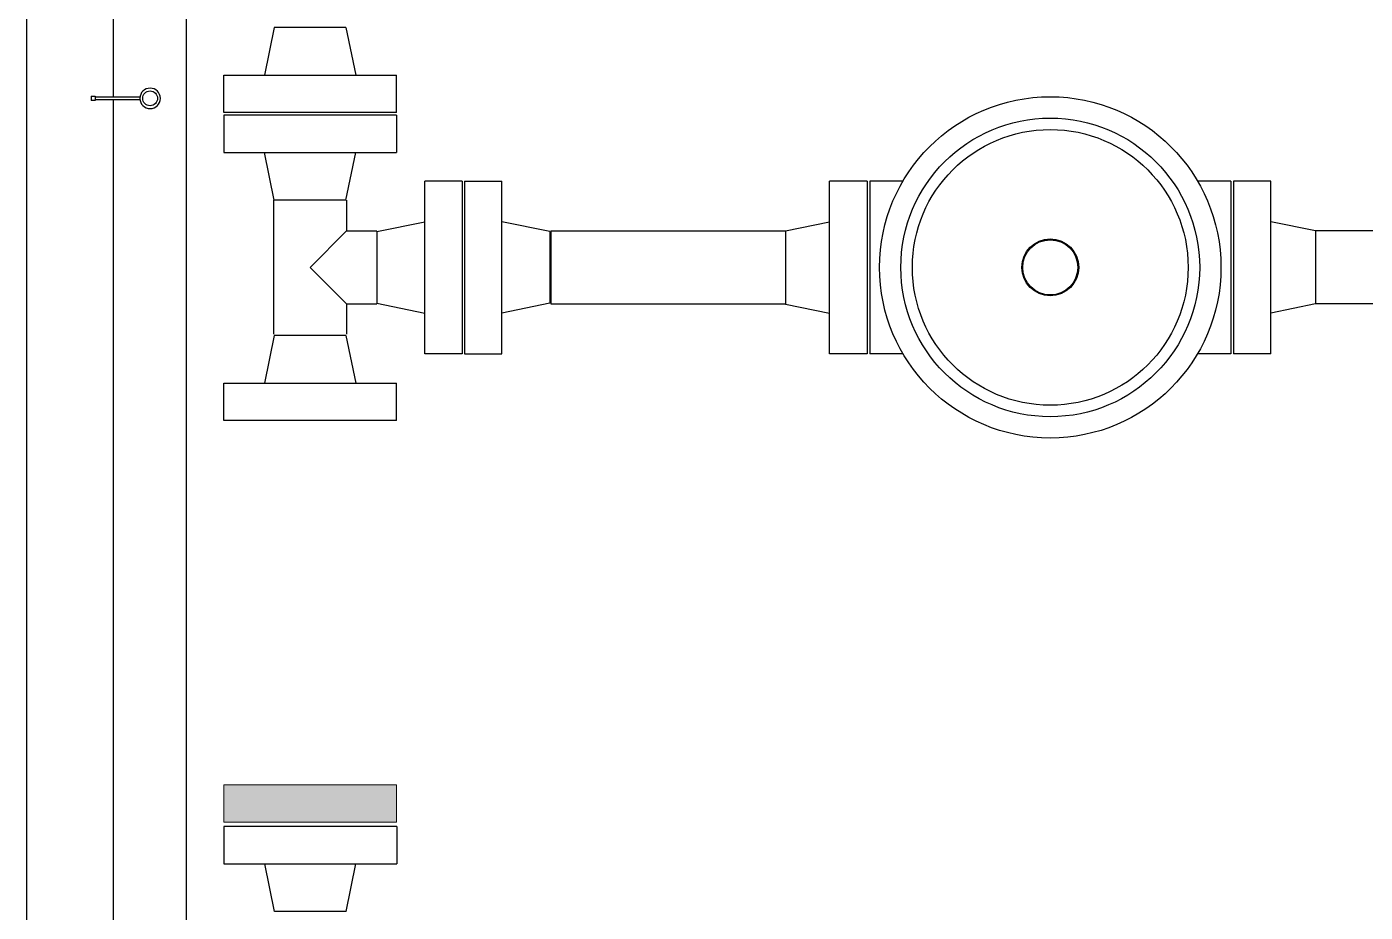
# Model space of a CAD drawing. Header units: millimetres. Extents: x 553637 to 584936, y 5008 to 53898.
# Drawn here: x 558686 to 560779, y 31118 to 32503 of the extents above; entities that cross this region are included whole.
import ezdxf

# ---------------------------------------------------------------- set-up
doc = ezdxf.new("R2010")
doc.units = ezdxf.units.MM
doc.header["$LTSCALE"] = 10
doc.header["$MEASUREMENT"] = 0
for name, color, linetype in [('2', 2, 'Continuous'), ('BRIDA CIEGA PARA PRUEBAS', 170, 'Continuous'), ('CAÑERIAS PH 234', 20, 'Continuous')]:
    doc.layers.add(name, color=color, linetype=linetype)

# ---------------------------------------------------------------- blocks, each defined once
blk = doc.blocks.new('B_316')
at = {"linetype": 'ByBlock', "lineweight": -2}
for p, q in [((189536.9, 50003.3), (189536.9, 50273.3)), ((189595.3, 50273.3), (189536.9, 50273.3)), ((189595.3, 50273.3), (189595.3, 50003.3)), ((189462.3, 50194.4), (189536.9, 50209.6)), ((189462.3, 50194.4), (189462.3, 50082.2)), ((189462.3, 50082.2), (189536.9, 50066.9)), ((189595.3, 50003.3), (189536.9, 50003.3))]:
    blk.add_line(p, q, dxfattribs=at)
blk = doc.blocks.new('A$C336C476E')
at = {"layer": 'BRIDA CIEGA PARA PRUEBAS', "lineweight": 0}
h = blk.add_hatch(color=256, dxfattribs=at)
h.dxf.hatch_style = 1
h.paths.add_polyline_path([(135, 0), (135, 58.4), (-135, 58.4), (-135, 0)])
blk.add_lwpolyline([(-135, 58.4), (135, 58.4), (135, 0), (-135, 0)], close=True, dxfattribs=at)

msp = doc.modelspace()

# ---------------------------------------------------------------- linework, layer by layer
at = {"layer": '2'}
for p, q in [((559941.2, 31991.9), (559941.2, 32261.9)), ((559999.6, 32261.9), (559941.2, 32261.9)), ((559999.6, 32261.9), (559999.6, 31991.9)), ((560003.8, 32261.9), (560003.8, 31991.9)), ((560055.9, 32261.9), (560003.8, 32261.9)), ((560568.6, 32261.9), (560516.4, 32261.9)), ((560568.6, 32261.9), (560568.6, 31991.9)), ((560572.8, 32261.9), (560572.8, 31991.9)), ((560631.2, 32261.9), (560572.8, 32261.9)), ((560631.2, 31991.9), (560631.2, 32261.9)), ((559071.7, 32232.2), (559071.7, 32022.2)), ((559186, 32232.2), (559186, 32184)), ((559872.3, 32184.1), (559941.2, 32198.2)), ((559872.3, 32184.1), (559872.3, 32069.6)), ((560700.7, 32184), (560631.2, 32198.2)), ((559186, 32184), (559128.8, 32126.9)), ((559186, 32184), (559233.5, 32184)), ((559505.5, 32184), (559872.3, 32184)), ((559505.5, 32184), (559505.5, 32069.7)), ((560700.7, 32184), (560700.7, 32069.7)), ((561823.4, 32184), (560700.7, 32184)), ((559128.8, 32126.9), (559186, 32069.7)), ((559186, 32069.7), (559186, 32022.2)), ((559186, 32069.7), (559233.5, 32069.7)), ((559505.5, 32069.7), (559872.3, 32069.7)), ((559872.3, 32069.6), (559941.2, 32055.5)), ((560700.7, 32069.7), (560631.2, 32055.5)), ((561823.4, 32069.7), (560700.7, 32069.7)), ((559999.6, 31991.9), (559941.2, 31991.9)), ((560055.9, 31991.9), (560003.8, 31991.9)), ((560568.6, 31991.9), (560516.4, 31991.9)), ((560631.2, 31991.9), (560572.8, 31991.9))]:
    msp.add_line(p, q, dxfattribs=at)
for radius in [266.9, 233.6, 215.6, 44.5, 43.1]:
    msp.add_circle((560286.1, 32126.9), radius, dxfattribs=at)
at = {"layer": 'CAÑERIAS PH 234'}
for p, q in [((558685.9, 30491.4), (558685.9, 34841.7)), ((558935.9, 30431.1), (558935.9, 33123)), ((558821.6, 32393.6), (558821.6, 32788.7)), ((558821.7, 32393.6), (558821.7, 32788.7)), ((558786.6, 32394.4), (558793.1, 32394.4)), ((558786.6, 32394.4), (558786.6, 32387.9)), ((558793.1, 32394.4), (558793.1, 32387.9)), ((558793.1, 32393.6), (558862.8, 32393.6)), ((558793.1, 32387.9), (558786.6, 32387.9)), ((558862.8, 32388.7), (558793.1, 32388.7)), ((558821.6, 30491.4), (558821.6, 32388.7))]:
    msp.add_line(p, q, dxfattribs=at)
at = {"layer": 'CAÑERIAS PH 234', "extrusion": (0, 0, -1)}
msp.add_circle((-558878.8, 32391.2), 16, dxfattribs=at)
at = {"layer": 'CAÑERIAS PH 234'}
msp.add_circle((558878.8, 32391.2), 11.6, dxfattribs=at)

# ---------------------------------------------------------------- block references
at = {"layer": '2', "rotation": 270}
for p in [(508990.6, 221964.5), (508990.6, 221482.5)]:
    msp.add_blockref('B_316', p, dxfattribs=at)
at = {"layer": '2', "xscale": -1, "rotation": 270}
msp.add_blockref('B_316', (508990.6, -157230.1), dxfattribs=at)
at = {"layer": '2'}
msp.add_blockref('B_316', (369771.2, -18011.4), dxfattribs=at)
at = {"layer": '2', "xscale": -1}
msp.add_blockref('B_316', (748965.8, -18011.4), dxfattribs=at)
at = {"layer": 'BRIDA CIEGA PARA PRUEBAS', "lineweight": 0}
msp.add_blockref('A$C336C476E', (559128.8, 31259.3), dxfattribs=at)
at = {"layer": 'CAÑERIAS PH 234', "xscale": -1, "rotation": 270}
msp.add_blockref('B_316', (508991, -158343), dxfattribs=at)

doc.saveas('drawing.dxf')
